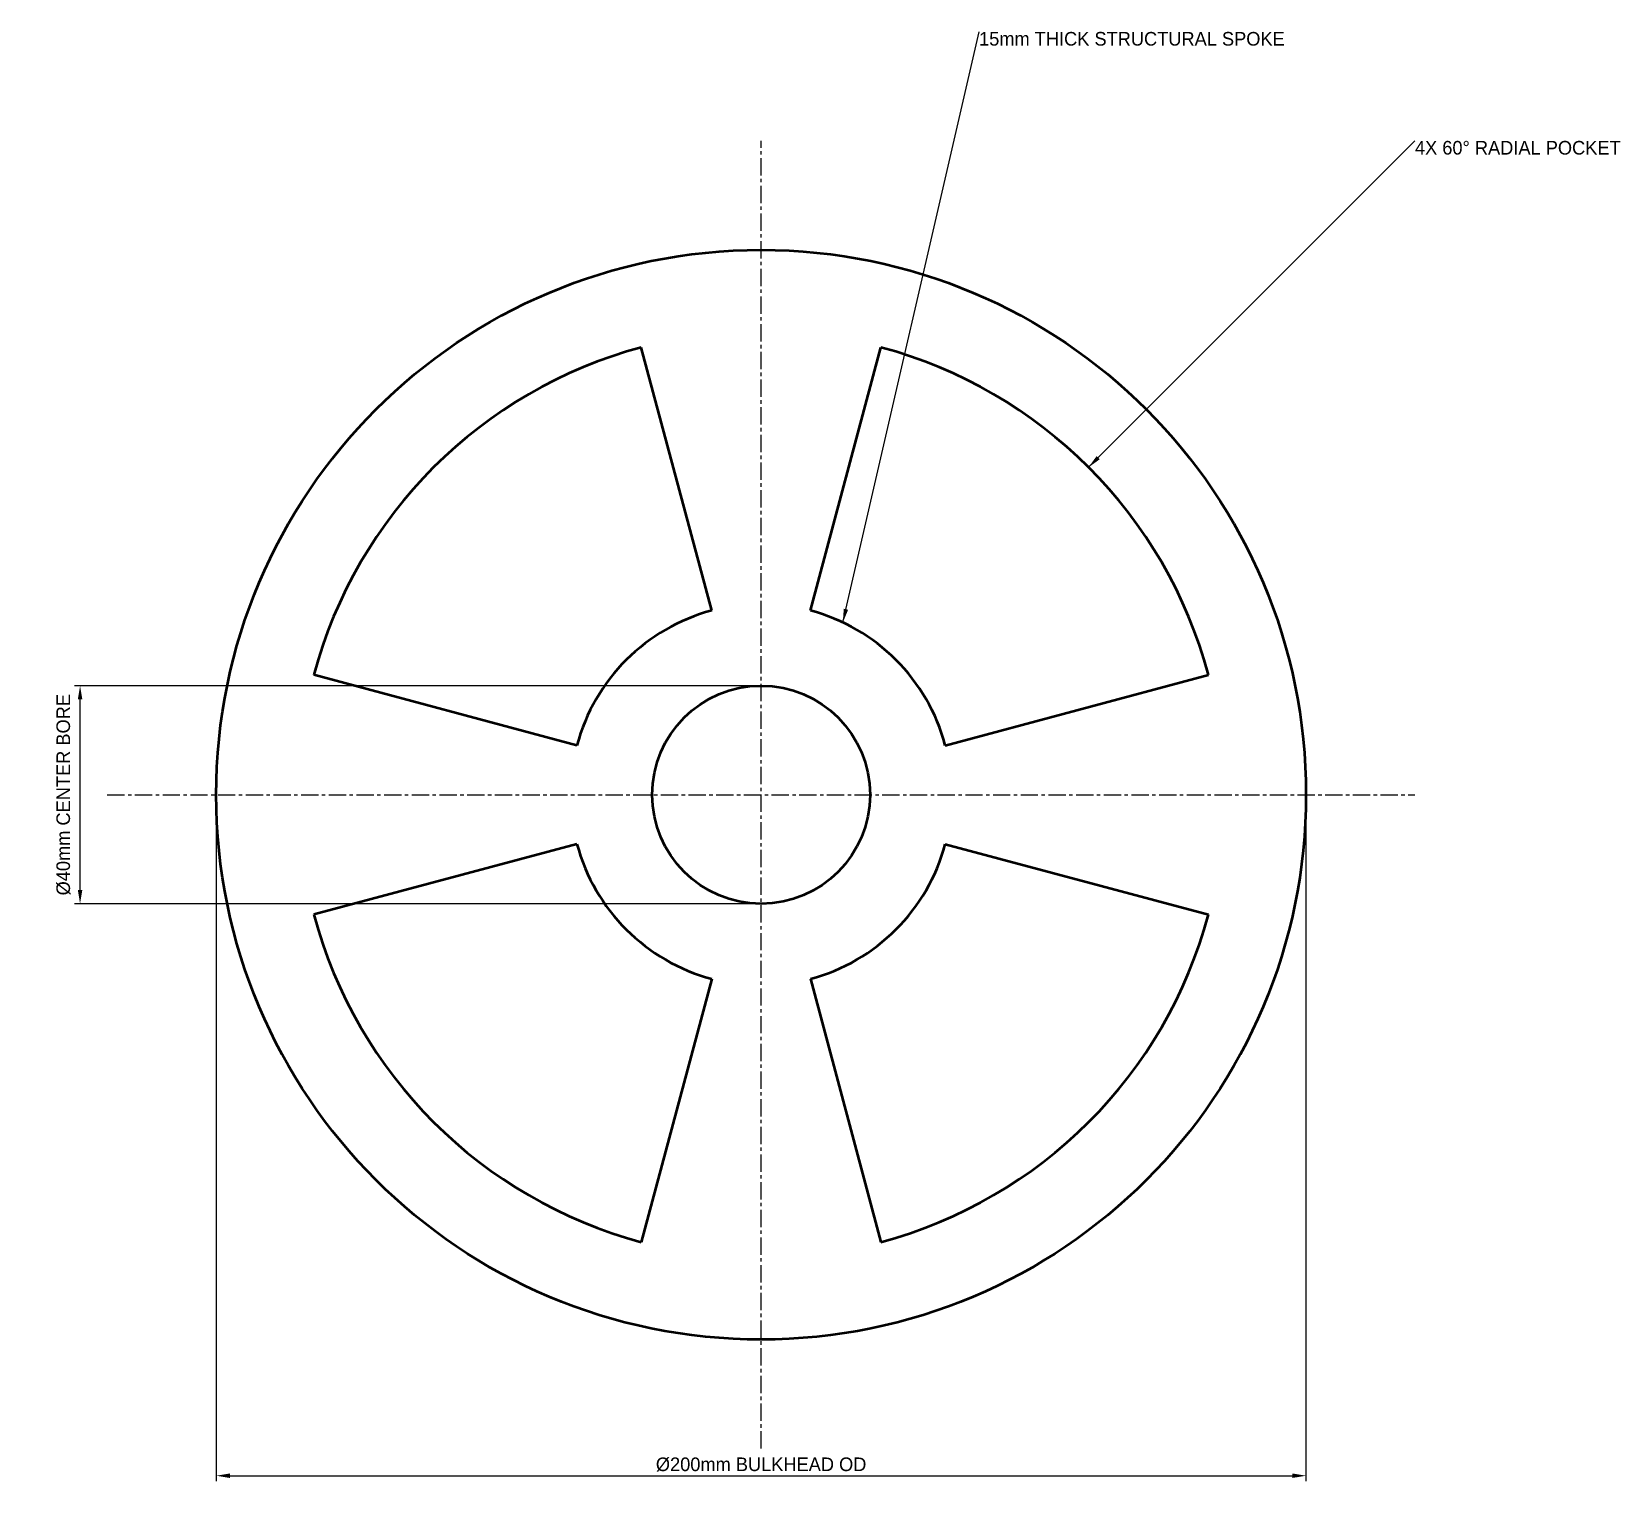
# Model space of a CAD drawing. Header units: metres. Extents: x -134 to 158, y -129 to 140.
import ezdxf

# ---------------------------------------------------------------- set-up
doc = ezdxf.new("R2010")
doc.units = ezdxf.units.M
doc.linetypes.add('CENTER', pattern=[5.08, 3.175, -0.635, 0.635, -0.635])
for name, color, linetype, lineweight in [('CENTERLINES', 7, 'CENTER', 25), ('DIMENSIONS', 7, 'Continuous', 25), ('GEOMETRY', 7, 'Continuous', 50)]:
    doc.layers.add(name, color=color, linetype=linetype, lineweight=lineweight)
doc.dimstyles.new('ENGINEERING_STYLE', dxfattribs={"dimtxt": 2.5, "dimasz": 2.5, "dimexe": 1, "dimexo": 1.5, "dimgap": 0.8, "dimtad": 1, "dimcen": 2.5, "dimazin": 3, "dimtfac": 1, "dimtmove": 0, "dimatfit": 3, "dimtfill": 1})

msp = doc.modelspace()

# ---------------------------------------------------------------- linework, layer by layer
at = {"layer": 'CENTERLINES'}
for p, q in [((0, -120), (0, 120)), ((-120, 0), (120, 0))]:
    msp.add_line(p, q, dxfattribs=at)
at = {"layer": 'GEOMETRY'}
for p, q in [((-9.059, 33.807), (-22, 82.104)), ((9.059, 33.807), (22, 82.104)), ((-33.807, 9.059), (-82.104, 22)), ((33.807, 9.059), (82.104, 22)), ((-33.807, -9.059), (-82.104, -22)), ((33.807, -9.059), (82.104, -22)), ((-9.059, -33.807), (-22, -82.104)), ((9.059, -33.807), (22, -82.104))]:
    msp.add_line(p, q, dxfattribs=at)
for radius in [100, 20]:
    msp.add_circle((0, 0), radius, dxfattribs=at)
for radius, start, end in [(85, 105, 165), (85, 15, 75), (35, 105, 165), (35, 15, 75), (35, 195, 255), (35, 285, 345), (85, 195, 255), (85, 285, 345)]:
    msp.add_arc((0, 0), radius, start, end, dxfattribs=at)

# ---------------------------------------------------------------- texts
at = {"layer": 'DIMENSIONS', "char_height": 2.5, "attachment_point": 1}
for s, insert in [('15mm THICK STRUCTURAL SPOKE', (40, 140)), ('4X 60%%D RADIAL POCKET', (120, 120))]:
    msp.add_mtext(s, dxfattribs=dict(at, insert=insert))

# ---------------------------------------------------------------- leaders
at = {"layer": 'DIMENSIONS'}
for points in [[(15, 31.6), (40, 140)], [(60.1, 60.1), (120, 120)]]:
    msp.add_leader(points, dimstyle='ENGINEERING_STYLE', dxfattribs=at)

# ---------------------------------------------------------------- next in the draw order: dimensions: what is measured, and where the dimension line sits
msp.add_linear_dim(base=(-100, -125), p1=(-100, 0), p2=(100, 0), text='%%C200mm BULKHEAD OD', dimstyle='ENGINEERING_STYLE', dxfattribs=at).render()

# ---------------------------------------------------------------- next in the draw order: dimensions: what is measured, and where the dimension line sits
msp.add_linear_dim(base=(-125, -20), p1=(0, -20), p2=(0, 20), angle=90, text='%%C40mm CENTER BORE', dimstyle='ENGINEERING_STYLE', dxfattribs=at).render()

doc.saveas('drawing.dxf')
